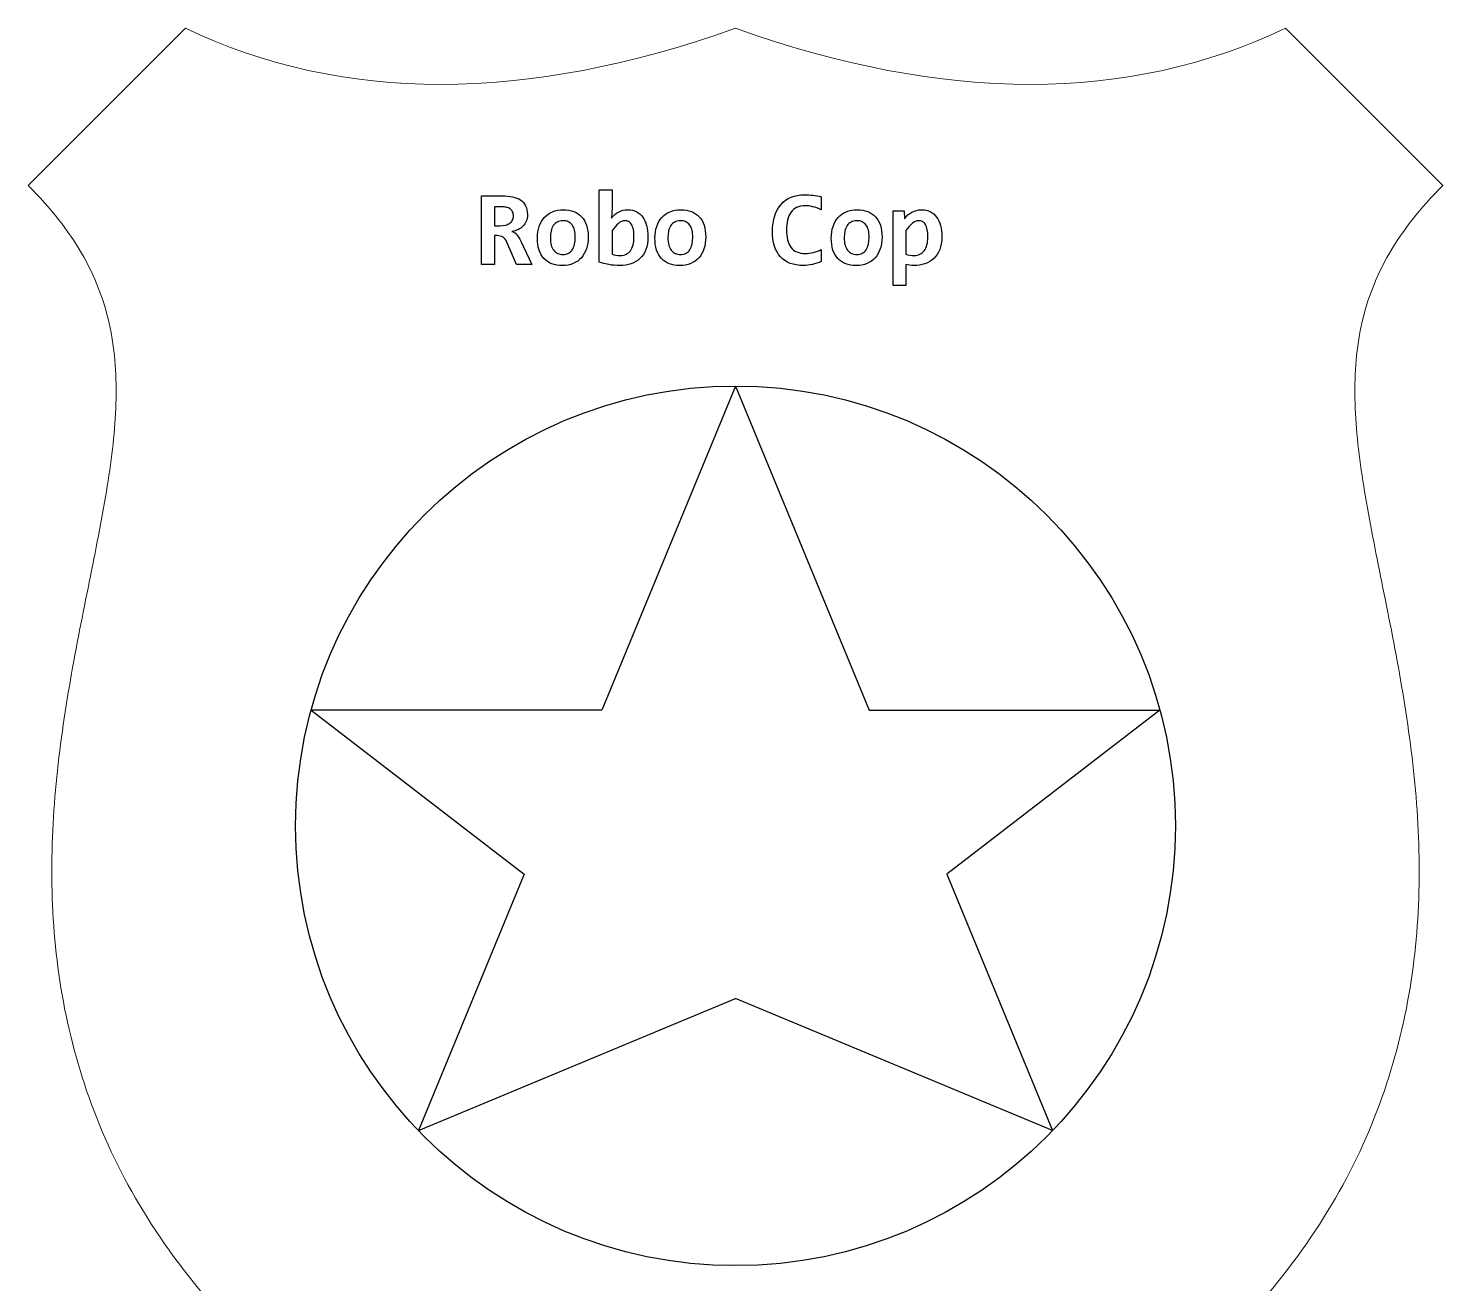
# Model space of a CAD drawing. Header units: inches. Extents: x -1.29 to 1.29, y -3.47 to 0.
# Drawn here: x -1.286 to 1.286, y -2.284 to 0 of the extents above; entities that cross this region are included whole.
import ezdxf

# ---------------------------------------------------------------- set-up
doc = ezdxf.new("R2010")
doc.units = ezdxf.units.IN
doc.header["$MEASUREMENT"] = 0

msp = doc.modelspace()

# ---------------------------------------------------------------- linework, layer by layer
at = {"color": 7, "linetype": 'Continuous', "lineweight": 15}
for p, q in [((-1, 0), (-1.2862, -0.2862)), ((1.2862, -0.2862), (1, 0))]:
    msp.add_line(p, q, dxfattribs=at)
at = {"color": 7, "linetype": 'Continuous'}
for p, q in [((0, -0.6507), (-0.2429, -1.24)), ((0, -0.6507), (0.2429, -1.24)), ((-0.2429, -1.24), (-0.7718, -1.24)), ((-0.7718, -1.24), (-0.3845, -1.5383)), ((0.2429, -1.24), (0.7718, -1.24)), ((0.7718, -1.24), (0.3845, -1.5383)), ((-0.3845, -1.5383), (-0.5768, -2.005)), ((0.3845, -1.5383), (0.5768, -2.005)), ((-0.5768, -2.005), (0, -1.7648)), ((0.5768, -2.005), (0, -1.7648))]:
    msp.add_line(p, q, dxfattribs=at)
at = {"color": 7, "linetype": 'Continuous', "flags": 128}
for points in [[(-0.3983, -0.4297), (-0.4158, -0.3889), (-0.4158, -0.3889), (-0.4172, -0.3862), (-0.4188, -0.3838), (-0.4207, -0.3818), (-0.4228, -0.3801), (-0.4252, -0.3788), (-0.4278, -0.3779), (-0.4306, -0.3774), (-0.4336, -0.3772), (-0.4336, -0.3772), (-0.4382, -0.3772), (-0.4382, -0.3772), (-0.4382, -0.4297), (-0.4382, -0.4297), (-0.4617, -0.4297), (-0.4617, -0.4297), (-0.4617, -0.3047), (-0.4617, -0.3047), (-0.4247, -0.3047), (-0.4247, -0.3047), (-0.4195, -0.3048), (-0.4146, -0.3051), (-0.41, -0.3057), (-0.4056, -0.3065), (-0.4014, -0.3075), (-0.3976, -0.3088), (-0.3941, -0.3104), (-0.391, -0.3123), (-0.3881, -0.3145), (-0.3856, -0.317), (-0.3835, -0.3198), (-0.3817, -0.3229), (-0.3802, -0.3263), (-0.3792, -0.3301), (-0.3786, -0.3343), (-0.3784, -0.3389), (-0.3784, -0.3389), (-0.3785, -0.3422), (-0.3789, -0.3453), (-0.3796, -0.3482), (-0.3806, -0.351), (-0.3817, -0.3535), (-0.3831, -0.3559), (-0.3847, -0.3581), (-0.3866, -0.3601), (-0.3886, -0.3619), (-0.3907, -0.3636), (-0.3931, -0.365), (-0.3956, -0.3663), (-0.3982, -0.3674), (-0.4009, -0.3683), (-0.4037, -0.369), (-0.4066, -0.3696), (-0.4066, -0.3696), (-0.4044, -0.3703), (-0.4022, -0.3714), (-0.4001, -0.3729), (-0.3982, -0.3748), (-0.3963, -0.3771), (-0.3944, -0.38), (-0.3925, -0.3833), (-0.3906, -0.3872), (-0.3906, -0.3872), (-0.3707, -0.4297), (-0.3707, -0.4297), (-0.3983, -0.4297)], [(-0.1592, -0.3793), (-0.1594, -0.3857), (-0.1602, -0.3918), (-0.1613, -0.3974), (-0.163, -0.4025), (-0.1651, -0.4072), (-0.1676, -0.4115), (-0.1705, -0.4153), (-0.1737, -0.4188), (-0.1773, -0.4218), (-0.1812, -0.4244), (-0.1854, -0.4266), (-0.1899, -0.4284), (-0.1947, -0.4298), (-0.1996, -0.4307), (-0.2048, -0.4313), (-0.2102, -0.4315), (-0.2102, -0.4315), (-0.2155, -0.4314), (-0.2206, -0.4311), (-0.2255, -0.4306), (-0.2302, -0.4299), (-0.2393, -0.4281), (-0.248, -0.4257), (-0.248, -0.4257), (-0.248, -0.2938), (-0.248, -0.2938), (-0.2244, -0.2938), (-0.2244, -0.2938), (-0.2244, -0.3259), (-0.2244, -0.3259), (-0.2254, -0.3451), (-0.2254, -0.3451), (-0.2226, -0.3418), (-0.2196, -0.339), (-0.2163, -0.3364), (-0.2129, -0.3342), (-0.2091, -0.3324), (-0.205, -0.3311), (-0.2006, -0.3303), (-0.1957, -0.3301), (-0.1957, -0.3301), (-0.1914, -0.3303), (-0.1874, -0.3309), (-0.1837, -0.332), (-0.1801, -0.3335), (-0.1769, -0.3354), (-0.1739, -0.3377), (-0.1711, -0.3403), (-0.1687, -0.3434), (-0.1665, -0.3467), (-0.1646, -0.3504), (-0.163, -0.3545), (-0.1616, -0.3589), (-0.1606, -0.3635), (-0.1598, -0.3685), (-0.1593, -0.3737), (-0.1592, -0.3793)], [(0.156, -0.4243), (0.1519, -0.426), (0.1478, -0.4275), (0.1438, -0.4287), (0.1398, -0.4297), (0.1358, -0.4305), (0.1318, -0.4311), (0.1277, -0.4314), (0.1235, -0.4315), (0.1235, -0.4315), (0.1169, -0.4313), (0.1107, -0.4305), (0.1049, -0.4293), (0.0995, -0.4276), (0.0945, -0.4253), (0.0898, -0.4226), (0.0856, -0.4194), (0.0818, -0.4157), (0.0785, -0.4116), (0.0755, -0.4069), (0.073, -0.4018), (0.071, -0.3962), (0.0693, -0.3902), (0.0682, -0.3836), (0.0675, -0.3766), (0.0673, -0.3692), (0.0673, -0.3692), (0.0675, -0.3615), (0.0683, -0.3542), (0.0695, -0.3474), (0.0713, -0.3411), (0.0735, -0.3352), (0.0762, -0.3297), (0.0793, -0.3248), (0.0828, -0.3203), (0.0868, -0.3163), (0.0912, -0.3128), (0.0959, -0.3098), (0.1011, -0.3074), (0.1066, -0.3054), (0.1125, -0.304), (0.1187, -0.3032), (0.1252, -0.3029), (0.1252, -0.3029), (0.1294, -0.3029), (0.1333, -0.3031), (0.1371, -0.3033), (0.1408, -0.3036), (0.1445, -0.3041), (0.1482, -0.3048), (0.1521, -0.3055), (0.156, -0.3065), (0.156, -0.3065), (0.156, -0.3301), (0.156, -0.3301), (0.1519, -0.3283), (0.148, -0.3267), (0.144, -0.3255), (0.1403, -0.3245), (0.1366, -0.3238), (0.1331, -0.3232), (0.1298, -0.3229), (0.1266, -0.3228), (0.1266, -0.3228), (0.1223, -0.323), (0.1183, -0.3236), (0.1146, -0.3246), (0.1112, -0.326), (0.1081, -0.3278), (0.1053, -0.3299), (0.1028, -0.3323), (0.1006, -0.3351), (0.0987, -0.3381), (0.097, -0.3414), (0.0956, -0.345), (0.0945, -0.3489), (0.0937, -0.353), (0.0931, -0.3573), (0.0927, -0.3618), (0.0926, -0.3665), (0.0926, -0.3665), (0.0927, -0.3715), (0.0931, -0.3762), (0.0937, -0.3806), (0.0946, -0.3848), (0.0957, -0.3886), (0.0971, -0.3921), (0.0988, -0.3954), (0.1008, -0.3983), (0.103, -0.401), (0.1056, -0.4033), (0.1084, -0.4052), (0.1115, -0.4069), (0.1149, -0.4081), (0.1186, -0.409), (0.1226, -0.4096), (0.1269, -0.4098), (0.1269, -0.4098), (0.1303, -0.4096), (0.1339, -0.4092), (0.1377, -0.4085), (0.1415, -0.4076), (0.1453, -0.4065), (0.1491, -0.4053), (0.1527, -0.4039), (0.156, -0.4025), (0.156, -0.4025), (0.156, -0.4243)], [(-0.4038, -0.3414), (-0.4038, -0.3393), (-0.4041, -0.3373), (-0.4046, -0.3354), (-0.4053, -0.3337), (-0.4061, -0.3322), (-0.4071, -0.3308), (-0.4083, -0.3296), (-0.4097, -0.3286), (-0.4113, -0.3276), (-0.4131, -0.3268), (-0.415, -0.3262), (-0.4172, -0.3256), (-0.4195, -0.3252), (-0.422, -0.3249), (-0.4247, -0.3247), (-0.4276, -0.3246), (-0.4276, -0.3246), (-0.4382, -0.3246), (-0.4382, -0.3246), (-0.4382, -0.3591), (-0.4382, -0.3591), (-0.4284, -0.3591), (-0.4284, -0.3591), (-0.4231, -0.3588), (-0.4183, -0.3579), (-0.4161, -0.3573), (-0.4141, -0.3565), (-0.4122, -0.3556), (-0.4105, -0.3546), (-0.409, -0.3534), (-0.4076, -0.3521), (-0.4065, -0.3506), (-0.4055, -0.349), (-0.4048, -0.3473), (-0.4042, -0.3455), (-0.4039, -0.3435), (-0.4038, -0.3414)], [(-0.2679, -0.38), (-0.2681, -0.3856), (-0.2687, -0.391), (-0.2697, -0.3961), (-0.2711, -0.401), (-0.2729, -0.4056), (-0.275, -0.4098), (-0.2775, -0.4137), (-0.2803, -0.4173), (-0.2835, -0.4205), (-0.287, -0.4233), (-0.2909, -0.4257), (-0.2951, -0.4278), (-0.2996, -0.4294), (-0.3044, -0.4306), (-0.3096, -0.4313), (-0.315, -0.4315), (-0.315, -0.4315), (-0.3202, -0.4313), (-0.3251, -0.4307), (-0.3297, -0.4298), (-0.334, -0.4284), (-0.3381, -0.4266), (-0.3418, -0.4244), (-0.3452, -0.4219), (-0.3483, -0.4189), (-0.351, -0.4156), (-0.3534, -0.4119), (-0.3555, -0.4078), (-0.3572, -0.4033), (-0.3586, -0.3984), (-0.3595, -0.3931), (-0.3601, -0.3874), (-0.3603, -0.3813), (-0.3603, -0.3813), (-0.3601, -0.3757), (-0.3595, -0.3703), (-0.3585, -0.3652), (-0.3571, -0.3603), (-0.3552, -0.3557), (-0.3531, -0.3515), (-0.3506, -0.3476), (-0.3477, -0.3441), (-0.3445, -0.341), (-0.341, -0.3382), (-0.3371, -0.3358), (-0.3329, -0.3337), (-0.3284, -0.3321), (-0.3236, -0.331), (-0.3185, -0.3303), (-0.3132, -0.3301), (-0.3132, -0.3301), (-0.3079, -0.3303), (-0.303, -0.3309), (-0.2984, -0.3319), (-0.294, -0.3333), (-0.29, -0.335), (-0.2863, -0.3372), (-0.2829, -0.3398), (-0.2798, -0.3428), (-0.2771, -0.3461), (-0.2747, -0.3499), (-0.2726, -0.354), (-0.2709, -0.3584), (-0.2696, -0.3633), (-0.2687, -0.3685), (-0.2681, -0.374), (-0.2679, -0.38)], [(-0.0541, -0.38), (-0.0543, -0.3856), (-0.0549, -0.391), (-0.0559, -0.3961), (-0.0573, -0.401), (-0.0591, -0.4056), (-0.0612, -0.4098), (-0.0637, -0.4137), (-0.0666, -0.4173), (-0.0697, -0.4205), (-0.0732, -0.4233), (-0.0771, -0.4257), (-0.0813, -0.4278), (-0.0859, -0.4294), (-0.0907, -0.4306), (-0.0958, -0.4313), (-0.1013, -0.4315), (-0.1013, -0.4315), (-0.1064, -0.4313), (-0.1113, -0.4307), (-0.1159, -0.4298), (-0.1203, -0.4284), (-0.1243, -0.4266), (-0.128, -0.4244), (-0.1314, -0.4219), (-0.1345, -0.4189), (-0.1372, -0.4156), (-0.1396, -0.4119), (-0.1417, -0.4078), (-0.1434, -0.4033), (-0.1448, -0.3984), (-0.1458, -0.3931), (-0.1463, -0.3874), (-0.1465, -0.3813), (-0.1465, -0.3813), (-0.1463, -0.3757), (-0.1457, -0.3703), (-0.1447, -0.3652), (-0.1433, -0.3603), (-0.1415, -0.3557), (-0.1393, -0.3515), (-0.1368, -0.3476), (-0.134, -0.3441), (-0.1308, -0.341), (-0.1272, -0.3382), (-0.1234, -0.3358), (-0.1191, -0.3337), (-0.1146, -0.3321), (-0.1098, -0.331), (-0.1047, -0.3303), (-0.0994, -0.3301), (-0.0994, -0.3301), (-0.0942, -0.3303), (-0.0893, -0.3309), (-0.0846, -0.3319), (-0.0803, -0.3333), (-0.0763, -0.335), (-0.0725, -0.3372), (-0.0692, -0.3398), (-0.0661, -0.3428), (-0.0633, -0.3461), (-0.0609, -0.3499), (-0.0589, -0.354), (-0.0572, -0.3584), (-0.0559, -0.3633), (-0.0549, -0.3685), (-0.0543, -0.374), (-0.0541, -0.38)], [(0.2665, -0.38), (0.2663, -0.3856), (0.2657, -0.391), (0.2647, -0.3961), (0.2633, -0.401), (0.2615, -0.4056), (0.2594, -0.4098), (0.2569, -0.4137), (0.2541, -0.4173), (0.2509, -0.4205), (0.2474, -0.4233), (0.2435, -0.4257), (0.2393, -0.4278), (0.2348, -0.4294), (0.23, -0.4306), (0.2248, -0.4313), (0.2194, -0.4315), (0.2194, -0.4315), (0.2142, -0.4313), (0.2093, -0.4307), (0.2047, -0.4298), (0.2004, -0.4284), (0.1964, -0.4266), (0.1926, -0.4244), (0.1893, -0.4219), (0.1862, -0.4189), (0.1834, -0.4156), (0.181, -0.4119), (0.1789, -0.4078), (0.1772, -0.4033), (0.1759, -0.3984), (0.1749, -0.3931), (0.1743, -0.3874), (0.1741, -0.3813), (0.1741, -0.3813), (0.1743, -0.3757), (0.175, -0.3703), (0.1759, -0.3652), (0.1774, -0.3603), (0.1792, -0.3557), (0.1813, -0.3515), (0.1838, -0.3476), (0.1867, -0.3441), (0.1899, -0.341), (0.1934, -0.3382), (0.1973, -0.3358), (0.2015, -0.3337), (0.206, -0.3321), (0.2108, -0.331), (0.2159, -0.3303), (0.2213, -0.3301), (0.2213, -0.3301), (0.2265, -0.3303), (0.2314, -0.3309), (0.236, -0.3319), (0.2404, -0.3333), (0.2444, -0.335), (0.2481, -0.3372), (0.2515, -0.3398), (0.2546, -0.3428), (0.2573, -0.3461), (0.2597, -0.3499), (0.2618, -0.354), (0.2635, -0.3584), (0.2648, -0.3633), (0.2658, -0.3685), (0.2663, -0.374), (0.2665, -0.38)], [(0.3752, -0.3793), (0.375, -0.3857), (0.3743, -0.3918), (0.3731, -0.3974), (0.3714, -0.4025), (0.3693, -0.4072), (0.3668, -0.4115), (0.3639, -0.4153), (0.3606, -0.4188), (0.3571, -0.4218), (0.3532, -0.4244), (0.349, -0.4266), (0.3445, -0.4284), (0.3397, -0.4298), (0.3347, -0.4307), (0.3295, -0.4313), (0.3241, -0.4315), (0.3241, -0.4315), (0.3204, -0.4314), (0.3167, -0.431), (0.3132, -0.4305), (0.31, -0.4298), (0.31, -0.4298), (0.31, -0.4677), (0.31, -0.4677), (0.2865, -0.4677), (0.2865, -0.4677), (0.2865, -0.3319), (0.2865, -0.3319), (0.3069, -0.3319), (0.3069, -0.3319), (0.3074, -0.3463), (0.3074, -0.3463), (0.3105, -0.3428), (0.3137, -0.3396), (0.3171, -0.3368), (0.3208, -0.3345), (0.3247, -0.3326), (0.3289, -0.3312), (0.3336, -0.3303), (0.3387, -0.3301), (0.3387, -0.3301), (0.343, -0.3303), (0.347, -0.3309), (0.3508, -0.332), (0.3543, -0.3335), (0.3576, -0.3354), (0.3606, -0.3377), (0.3633, -0.3403), (0.3657, -0.3434), (0.3679, -0.3467), (0.3698, -0.3504), (0.3714, -0.3545), (0.3728, -0.3589), (0.3739, -0.3635), (0.3746, -0.3685), (0.3751, -0.3737), (0.3752, -0.3793)], [(-0.2914, -0.3805), (-0.2915, -0.3769), (-0.2918, -0.3734), (-0.2922, -0.3702), (-0.2929, -0.3672), (-0.2937, -0.3645), (-0.2946, -0.362), (-0.2958, -0.3597), (-0.2971, -0.3577), (-0.2986, -0.3559), (-0.3003, -0.3543), (-0.3021, -0.353), (-0.3042, -0.3519), (-0.3063, -0.3511), (-0.3087, -0.3505), (-0.3112, -0.3501), (-0.3139, -0.35), (-0.3139, -0.35), (-0.3168, -0.3501), (-0.3196, -0.3506), (-0.322, -0.3514), (-0.3243, -0.3524), (-0.3264, -0.3537), (-0.3282, -0.3553), (-0.3299, -0.357), (-0.3314, -0.359), (-0.3327, -0.3612), (-0.3338, -0.3636), (-0.3347, -0.3661), (-0.3355, -0.3688), (-0.3364, -0.3746), (-0.3367, -0.3807), (-0.3367, -0.3807), (-0.3366, -0.3844), (-0.3363, -0.3879), (-0.3359, -0.3912), (-0.3352, -0.3942), (-0.3344, -0.397), (-0.3333, -0.3995), (-0.3321, -0.4018), (-0.3306, -0.4038), (-0.329, -0.4056), (-0.3273, -0.4072), (-0.3254, -0.4086), (-0.3234, -0.4096), (-0.3212, -0.4105), (-0.3189, -0.4111), (-0.3165, -0.4115), (-0.3139, -0.4116), (-0.3139, -0.4116), (-0.3111, -0.4114), (-0.3085, -0.411), (-0.306, -0.4103), (-0.3038, -0.4092), (-0.3017, -0.4079), (-0.2999, -0.4064), (-0.2983, -0.4047), (-0.2968, -0.4027), (-0.2955, -0.4005), (-0.2945, -0.3981), (-0.2935, -0.3955), (-0.2928, -0.3928), (-0.2918, -0.3869), (-0.2914, -0.3805)], [(-0.1846, -0.3803), (-0.1846, -0.3764), (-0.1848, -0.3728), (-0.1852, -0.3695), (-0.1857, -0.3665), (-0.1864, -0.3637), (-0.1871, -0.3613), (-0.188, -0.359), (-0.1891, -0.3571), (-0.1902, -0.3553), (-0.1915, -0.3539), (-0.1929, -0.3527), (-0.1944, -0.3517), (-0.196, -0.351), (-0.1977, -0.3504), (-0.1996, -0.3501), (-0.2015, -0.35), (-0.2015, -0.35), (-0.2045, -0.3503), (-0.2073, -0.3512), (-0.2101, -0.3527), (-0.2129, -0.3548), (-0.2157, -0.3575), (-0.2185, -0.3606), (-0.2214, -0.3641), (-0.2244, -0.368), (-0.2244, -0.368), (-0.2244, -0.411), (-0.2244, -0.411), (-0.2213, -0.412), (-0.2175, -0.4127), (-0.2134, -0.4132), (-0.2092, -0.4134), (-0.2092, -0.4134), (-0.2065, -0.4133), (-0.2039, -0.4128), (-0.2014, -0.4121), (-0.1991, -0.4111), (-0.1968, -0.4098), (-0.1948, -0.4083), (-0.1929, -0.4065), (-0.1912, -0.4045), (-0.1897, -0.4022), (-0.1884, -0.3998), (-0.1872, -0.397), (-0.1863, -0.3941), (-0.1855, -0.3909), (-0.185, -0.3876), (-0.1847, -0.384), (-0.1846, -0.3803)], [(-0.0777, -0.3805), (-0.0778, -0.3769), (-0.078, -0.3734), (-0.0785, -0.3702), (-0.0791, -0.3672), (-0.0799, -0.3645), (-0.0809, -0.362), (-0.082, -0.3597), (-0.0834, -0.3577), (-0.0849, -0.3559), (-0.0865, -0.3543), (-0.0884, -0.353), (-0.0904, -0.3519), (-0.0926, -0.3511), (-0.0949, -0.3505), (-0.0974, -0.3501), (-0.1001, -0.35), (-0.1001, -0.35), (-0.1031, -0.3501), (-0.1058, -0.3506), (-0.1083, -0.3514), (-0.1105, -0.3524), (-0.1126, -0.3537), (-0.1144, -0.3553), (-0.1161, -0.357), (-0.1176, -0.359), (-0.1189, -0.3612), (-0.12, -0.3636), (-0.121, -0.3661), (-0.1217, -0.3688), (-0.1227, -0.3746), (-0.123, -0.3807), (-0.123, -0.3807), (-0.1229, -0.3844), (-0.1226, -0.3879), (-0.1221, -0.3912), (-0.1214, -0.3942), (-0.1206, -0.397), (-0.1195, -0.3995), (-0.1183, -0.4018), (-0.1169, -0.4038), (-0.1153, -0.4056), (-0.1135, -0.4072), (-0.1116, -0.4086), (-0.1096, -0.4096), (-0.1075, -0.4105), (-0.1052, -0.4111), (-0.1027, -0.4115), (-0.1001, -0.4116), (-0.1001, -0.4116), (-0.0973, -0.4114), (-0.0947, -0.411), (-0.0923, -0.4103), (-0.09, -0.4092), (-0.088, -0.4079), (-0.0861, -0.4064), (-0.0845, -0.4047), (-0.0831, -0.4027), (-0.0818, -0.4005), (-0.0807, -0.3981), (-0.0798, -0.3955), (-0.079, -0.3928), (-0.078, -0.3869), (-0.0777, -0.3805)], [(0.243, -0.3805), (0.2429, -0.3769), (0.2426, -0.3734), (0.2422, -0.3702), (0.2416, -0.3672), (0.2407, -0.3645), (0.2398, -0.362), (0.2386, -0.3597), (0.2373, -0.3577), (0.2358, -0.3559), (0.2341, -0.3543), (0.2323, -0.353), (0.2303, -0.3519), (0.2281, -0.3511), (0.2257, -0.3505), (0.2232, -0.3501), (0.2205, -0.35), (0.2205, -0.35), (0.2176, -0.3501), (0.2149, -0.3506), (0.2124, -0.3514), (0.2101, -0.3524), (0.208, -0.3537), (0.2062, -0.3553), (0.2045, -0.357), (0.203, -0.359), (0.2017, -0.3612), (0.2006, -0.3636), (0.1997, -0.3661), (0.199, -0.3688), (0.198, -0.3746), (0.1977, -0.3807), (0.1977, -0.3807), (0.1978, -0.3844), (0.1981, -0.3879), (0.1985, -0.3912), (0.1992, -0.3942), (0.2001, -0.397), (0.2011, -0.3995), (0.2024, -0.4018), (0.2038, -0.4038), (0.2054, -0.4056), (0.2071, -0.4072), (0.209, -0.4086), (0.211, -0.4096), (0.2132, -0.4105), (0.2155, -0.4111), (0.218, -0.4115), (0.2205, -0.4116), (0.2205, -0.4116), (0.2234, -0.4114), (0.226, -0.411), (0.2284, -0.4103), (0.2306, -0.4092), (0.2327, -0.4079), (0.2345, -0.4064), (0.2362, -0.4047), (0.2376, -0.4027), (0.2389, -0.4005), (0.2399, -0.3981), (0.2409, -0.3955), (0.2416, -0.3928), (0.2426, -0.3869), (0.243, -0.3805)], [(0.3499, -0.3803), (0.3498, -0.3764), (0.3496, -0.3728), (0.3492, -0.3695), (0.3487, -0.3665), (0.348, -0.3637), (0.3473, -0.3613), (0.3464, -0.359), (0.3454, -0.3571), (0.3442, -0.3553), (0.343, -0.3539), (0.3416, -0.3527), (0.3401, -0.3517), (0.3385, -0.351), (0.3367, -0.3504), (0.3349, -0.3501), (0.3329, -0.35), (0.3329, -0.35), (0.33, -0.3503), (0.3271, -0.3512), (0.3243, -0.3527), (0.3215, -0.3548), (0.3188, -0.3575), (0.3159, -0.3606), (0.313, -0.3641), (0.31, -0.368), (0.31, -0.368), (0.31, -0.411), (0.31, -0.411), (0.3131, -0.412), (0.3169, -0.4127), (0.321, -0.4132), (0.3252, -0.4134), (0.3252, -0.4134), (0.328, -0.4133), (0.3306, -0.4128), (0.333, -0.4121), (0.3354, -0.4111), (0.3376, -0.4098), (0.3396, -0.4083), (0.3415, -0.4065), (0.3432, -0.4045), (0.3447, -0.4022), (0.346, -0.3998), (0.3472, -0.397), (0.3481, -0.3941), (0.3489, -0.3909), (0.3494, -0.3876), (0.3497, -0.384), (0.3499, -0.3803)]]:
    msp.add_lwpolyline(points, dxfattribs=at)
at = {"color": 7, "linetype": 'Continuous'}
msp.add_circle((0, -1.4507), 0.8, dxfattribs=at)
at = {"color": 7, "linetype": 'Continuous', "lineweight": 15}
for points in [[(0, 0), (-0.3817, -0.136), (-0.715, -0.136), (-1, 0)], [(1, 0), (0.715, -0.136), (0.3817, -0.136), (0, 0)]]:
    msp.add_open_spline(points, degree=3, dxfattribs=at)
for points in [[(-1.2862, -0.2862), (-1.2451, -0.3273), (-1.2132, -0.3679), (-1.1651, -0.4507), (-1.149, -0.4928), (-1.1293, -0.5805), (-1.1257, -0.6259), (-1.1275, -0.7211), (-1.133, -0.7709), (-1.149, -0.8751), (-1.1597, -0.9295), (-1.1825, -1.0428), (-1.1946, -1.1017), (-1.2164, -1.2232), (-1.2262, -1.2859), (-1.2399, -1.4139), (-1.2438, -1.4793), (-1.2427, -1.6116), (-1.2377, -1.6784), (-1.2159, -1.8121), (-1.1992, -1.8789), (-1.1522, -2.011), (-1.1218, -2.0763), (-1.0463, -2.2036), (-1.0011, -2.2657), (-0.8956, -2.3854), (-0.8352, -2.443), (-0.7002, -2.5524), (-0.6255, -2.6042), (-0.4639, -2.7011), (-0.3769, -2.7462), (-0.1939, -2.8292), (-0.098, -2.8671), (0, -2.9013)], [(0, -2.9013), (0.098, -2.8671), (0.1939, -2.8292), (0.3769, -2.7462), (0.4639, -2.7011), (0.6255, -2.6042), (0.7002, -2.5524), (0.8352, -2.443), (0.8956, -2.3854), (1.0011, -2.2657), (1.0463, -2.2036), (1.1218, -2.0763), (1.1522, -2.011), (1.1992, -1.8789), (1.2159, -1.8121), (1.2377, -1.6784), (1.2427, -1.6116), (1.2438, -1.4793), (1.2399, -1.4139), (1.2262, -1.2859), (1.2164, -1.2232), (1.1946, -1.1017), (1.1825, -1.0428), (1.1597, -0.9295), (1.149, -0.8751), (1.133, -0.7709), (1.1275, -0.7211), (1.1257, -0.6259), (1.1293, -0.5805), (1.149, -0.4928), (1.1651, -0.4507), (1.2132, -0.3679), (1.2451, -0.3273), (1.2862, -0.2862)]]:
    msp.add_open_spline(points, degree=3, knots=[0, 0, 0, 0, 0.0625, 0.0625, 0.125, 0.125, 0.1875, 0.1875, 0.25, 0.25, 0.3125, 0.3125, 0.375, 0.375, 0.4375, 0.4375, 0.5, 0.5, 0.5625, 0.5625, 0.625, 0.625, 0.6875, 0.6875, 0.75, 0.75, 0.8125, 0.8125, 0.875, 0.875, 0.9375, 0.9375, 1, 1, 1, 1], dxfattribs=at)

doc.saveas('drawing.dxf')
